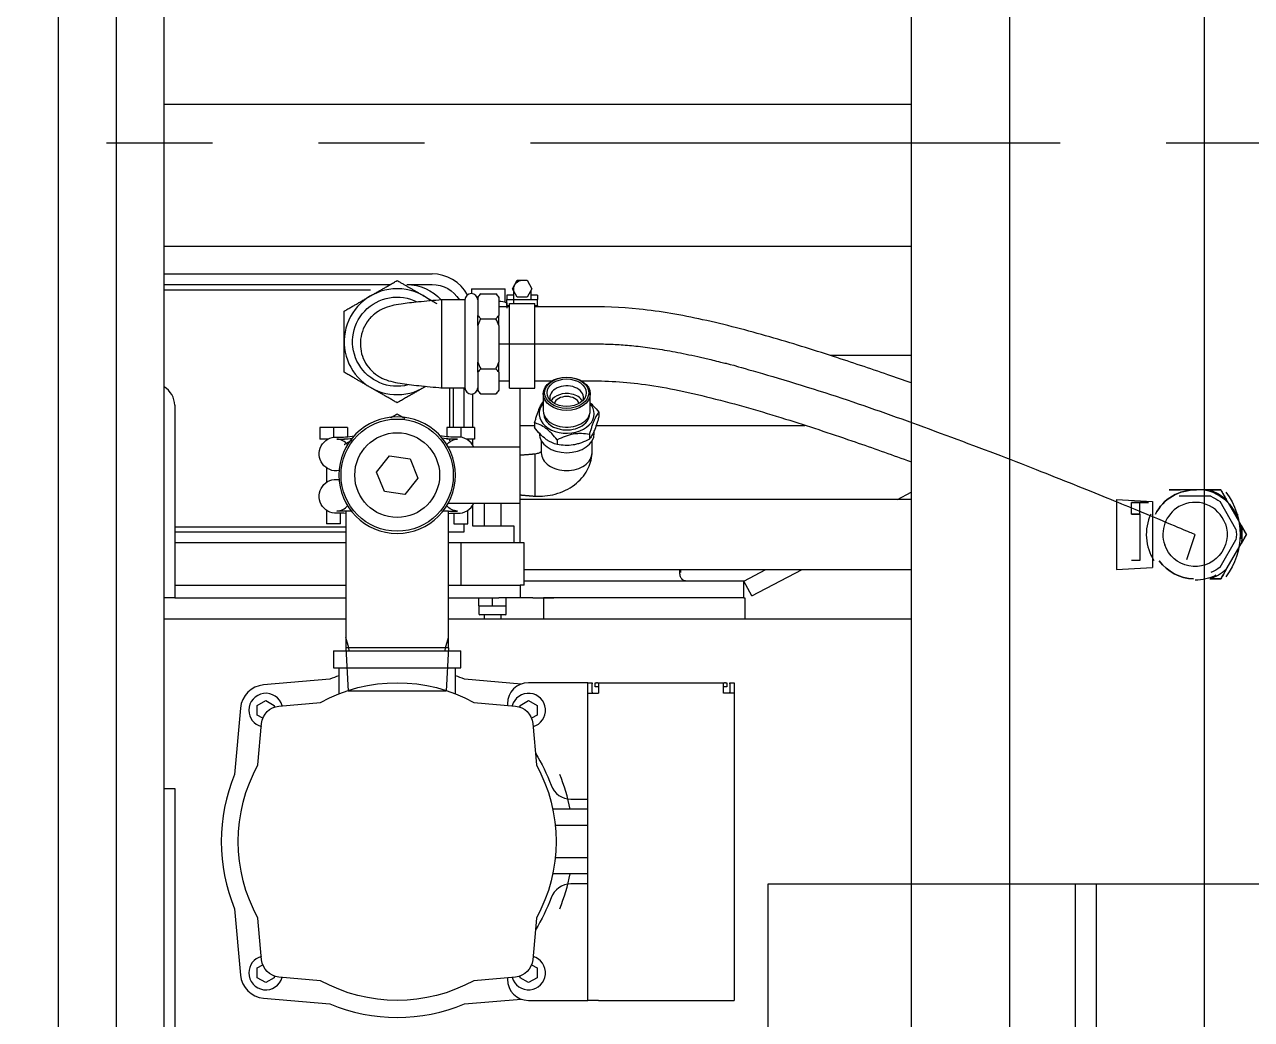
# Model space of a CAD drawing. Header units: millimetres. Extents: x 10462777 to 22643323, y 453826 to 1389191.
# Drawn here: x 11299365 to 11299944, y 600918 to 601388 of the extents above; entities that cross this region are included whole.
import ezdxf

# ---------------------------------------------------------------- set-up
doc = ezdxf.new("R2010")
doc.units = ezdxf.units.MM
doc.header["$LTSCALE"] = 200
doc.header["$MEASUREMENT"] = 0
doc.linetypes.add('DASHED', pattern=[3.5, 2, -1.5])
doc.linetypes.add('PHANTOM', pattern=[2.5, 1.25, -0.25, 0.25, -0.25, 0.25, -0.25])
doc.layers.add('2', color=2, linetype='CONTINUOUS')
doc.layers.add('5', color=4, linetype='CONTINUOUS')
doc.layers.add('TOP$1', color=7, linetype='CONTINUOUS', true_color=0xffffff)
doc.layers.add('TOP$23', color=7, linetype='CONTINUOUS', true_color=0xffffff)

msp = doc.modelspace()

# ---------------------------------------------------------------- linework, layer by layer
at = {"layer": '2', "color": 7, "linetype": 'Continuous'}
for p, q in [((11299380.7641, 601605.0635, 0), (11299380.7641, 600694.30736, 0)), ((11299408.30449, 600694.30736, 0), (11299408.30449, 601605.0635, 0))]:
    msp.add_line(p, q, dxfattribs=at)
at = {"layer": '2', "color": 252, "linetype": 'Continuous'}
for p, q in [((11299430.78481, 600686.30725, 0), (11299430.78481, 601604.07029, 0)), ((11299783.28982, 601396.46734, 0), (11299783.28982, 600706.46535, 0)), ((11299783.28595, 601349.83341, 0), (11299430.78281, 601349.83341, 0)), ((11299783.27854, 601282.84132, 0), (11299430.77544, 601282.84132, 0)), ((11299430.78384, 601269.83227, 0), (11299557.28661, 601269.83227, 0)), ((11299430.78245, 601264.8322, 0), (11299537.5445, 601264.8322, 0)), ((11299430.78445, 601262.33216, 0), (11299528.13393, 601262.33216, 0)), ((11299545.28356, 601264.8322, 0), (11299557.28661, 601264.8322, 0)), ((11299783.27654, 601231.33172, 0), (11299745.11037, 601231.33172, 0)), ((11299565.53673, 601216.08043, 0), (11299565.53673, 601197.33171, 0)), ((11299567.28675, 601216.08043, 0), (11299567.28675, 601197.33171, 0)), ((11299572.28682, 601216.08066, 0), (11299572.28682, 601197.33152, 0)), ((11299598.7872, 601188.03204, 0), (11299598.7872, 601215.83063, 0)), ((11299576.28688, 601213.12209, 0), (11299576.28688, 601197.3328, 0)), ((11299435.78488, 601207.83139, 0), (11299435.78488, 601132.83032, 0)), ((11299598.77079, 601198.33125, 0), (11299605.59901, 601198.33125, 0)), ((11299634.67286, 601198.33125, 0), (11299733.16098, 601198.33125, 0)), ((11299565.53673, 601191.83154, 0), (11299565.53673, 601191.02738, 0)), ((11299567.28675, 601191.78933, 0), (11299567.28675, 601191.43801, 0)), ((11299576.28688, 601191.83272, 0), (11299576.28688, 601189.22487, 0)), ((11299783.28982, 601163.33076, 0), (11299598.77939, 601163.33076, 0)), ((11299776.87348, 601163.33013, 0), (11299783.28967, 601166.7409, 0)), ((11299880.2912, 601163.33076, 0), (11299897.29144, 601162.43981, 0)), ((11299880.2912, 601163.33076, 0), (11299880.2912, 601130.33029, 0)), ((11299897.29144, 601162.43981, 0), (11299897.29144, 601131.22123, 0)), ((11299576.28688, 601160.43853, 0), (11299576.28688, 601150.83058, 0)), ((11299581.78696, 601161.63051, 0), (11299581.78696, 601150.83058, 0)), ((11299589.78707, 601150.83058, 0), (11299589.78707, 601161.63051, 0)), ((11299598.7872, 601142.83218, 0), (11299598.7872, 601161.63176, 0)), ((11299572.28682, 601151.83091, 0), (11299572.28682, 601147.83054, 0)), ((11299576.28688, 601150.83058, 0), (11299595.78716, 601150.83058, 0)), ((11299595.78716, 601150.83058, 0), (11299595.78716, 601142.83046, 0)), ((11299516.63297, 601150.33057, 0), (11299435.7815, 601150.33057, 0)), ((11299516.63481, 601147.83054, 0), (11299435.78301, 601147.83054, 0)), ((11299572.28682, 601147.83054, 0), (11299564.93197, 601147.83054, 0)), ((11299516.63281, 601142.83046, 0), (11299435.78012, 601142.83046, 0)), ((11299585.78701, 601142.83046, 0), (11299564.93209, 601142.83046, 0)), ((11299570.7868, 601142.83046, 0), (11299570.7868, 601122.83018, 0)), ((11299595.78716, 601142.83046, 0), (11299585.78701, 601142.83046, 0)), ((11299600.78723, 601142.83046, 0), (11299595.78716, 601142.83046, 0)), ((11299600.78723, 601122.83018, 0), (11299600.78723, 601142.83046, 0)), ((11299435.78488, 601132.83032, 0), (11299435.78488, 601116.8301, 0)), ((11299600.78332, 601130.33029, 0), (11299783.28982, 601130.33029, 0)), ((11299704.45075, 601124.83115, 0), (11299714.79646, 601130.33079, 0)), ((11299708.2059, 601117.76711, 0), (11299731.83963, 601130.33049, 0)), ((11299880.2912, 601130.33029, 0), (11299897.29144, 601131.22123, 0)), ((11299435.78488, 601122.83018, 0), (11299516.63458, 601122.83018, 0)), ((11299564.93545, 601122.83018, 0), (11299588.78706, 601122.83018, 0)), ((11299588.78706, 601122.83018, 0), (11299598.7872, 601122.83018, 0)), ((11299600.78723, 601122.83018, 0), (11299598.78665, 601122.83018, 0)), ((11299598.7872, 601122.83018, 0), (11299598.7872, 601116.8301, 0)), ((11299704.44698, 601124.83021, 0), (11299600.78485, 601124.83021, 0)), ((11299704.44698, 601116.8301, 0), (11299704.44698, 601124.83021, 0)), ((11299708.2059, 601117.76711, 0), (11299704.45075, 601124.83115, 0)), ((11299435.78488, 601116.8301, 0), (11299430.78481, 601116.8301, 0)), ((11299435.78488, 601116.8301, 0), (11299516.63458, 601116.8301, 0)), ((11299564.93545, 601116.8301, 0), (11299588.78706, 601116.8301, 0)), ((11299598.7872, 601116.8301, 0), (11299588.78706, 601116.8301, 0)), ((11299604.78728, 601116.8301, 0), (11299598.78532, 601116.8301, 0)), ((11299604.78728, 601116.8301, 0), (11299609.78735, 601116.8301, 0)), ((11299704.44698, 601116.8301, 0), (11299609.7854, 601116.8301, 0)), ((11299609.78735, 601116.8301, 0), (11299609.78735, 601106.82995, 0)), ((11299609.78735, 601116.8301, 0), (11299614.78743, 601116.8301, 0)), ((11299699.78863, 601116.8301, 0), (11299614.78743, 601116.8301, 0)), ((11299704.44696, 601116.8301, 0), (11299704.7887, 601116.8301, 0)), ((11299704.7887, 601116.8301, 0), (11299704.7887, 601106.82995, 0)), ((11299516.62684, 601106.82995, 0), (11299430.78253, 601106.82995, 0)), ((11299783.28969, 601106.82995, 0), (11299564.92422, 601106.82995, 0)), ((11299581.78696, 601108.82998, 0), (11299581.78696, 601106.83034, 0)), ((11299589.78707, 601106.83034, 0), (11299589.78707, 601108.82998, 0)), ((11299510.78595, 601091.82974, 0), (11299510.78595, 601083.82963, 0)), ((11299510.78595, 601091.82974, 0), (11299570.7868, 601091.82974, 0)), ((11299570.7868, 601083.82963, 0), (11299570.7868, 601091.82974, 0)), ((11299510.78595, 601083.82963, 0), (11299570.7868, 601083.82963, 0)), ((11299513.28598, 601083.82963, 0), (11299513.28598, 601071.60609, 0)), ((11299568.28676, 601071.60612, 0), (11299568.28676, 601083.82963, 0)), ((11299509.05155, 601078.52329, 0), (11299477.73961, 601075.78385, 0)), ((11299599.25377, 601076.18449, 0), (11299572.5212, 601078.52329, 0)), ((11299627.78761, 601076.82953, 0), (11299602.78725, 601076.82953, 0)), ((11299630.78765, 601076.82953, 0), (11299627.78761, 601076.82953, 0)), ((11299630.78765, 601076.82953, 0), (11299632.78768, 601076.82953, 0)), ((11299630.78765, 601076.32952, 0), (11299630.78765, 601076.82953, 0)), ((11299630.78765, 601072.32946, 0), (11299630.78765, 601076.32952, 0)), ((11299632.78768, 601076.82953, 0), (11299632.78768, 601076.32952, 0)), ((11299632.78768, 601072.32946, 0), (11299632.78768, 601076.32952, 0)), ((11299634.2877, 601074.8295, 0), (11299634.2877, 601076.82953, 0)), ((11299634.2877, 601076.82953, 0), (11299634.78771, 601076.82953, 0)), ((11299635.28772, 601076.82953, 0), (11299634.78771, 601076.82953, 0)), ((11299635.28772, 601076.82953, 0), (11299635.61894, 601076.82953, 0)), ((11299635.61894, 601076.82953, 0), (11299694.95734, 601076.82953, 0)), ((11299635.78772, 601076.81548, 0), (11299635.78772, 601071.82946, 0)), ((11299694.78856, 601071.82946, 0), (11299694.78856, 601076.81548, 0)), ((11299694.95734, 601076.82953, 0), (11299695.28857, 601076.82953, 0)), ((11299695.78858, 601076.82953, 0), (11299695.28857, 601076.82953, 0)), ((11299695.78858, 601076.82953, 0), (11299696.28858, 601076.82953, 0)), ((11299696.28858, 601076.82953, 0), (11299696.28858, 601074.8295, 0)), ((11299697.7886, 601076.82953, 0), (11299699.78863, 601076.82953, 0)), ((11299697.7886, 601076.32952, 0), (11299697.7886, 601076.82953, 0)), ((11299697.7886, 601076.32952, 0), (11299697.7886, 601072.32946, 0)), ((11299699.78863, 601076.82953, 0), (11299699.78863, 601076.32952, 0)), ((11299699.78863, 601076.32952, 0), (11299699.78863, 601072.32946, 0)), ((11299630.78765, 600926.8274, 0), (11299630.78765, 601072.32946, 0)), ((11299630.81272, 601071.82946, 0), (11299635.78772, 601071.82946, 0)), ((11299634.78771, 601074.8295, 0), (11299634.2877, 601074.8295, 0)), ((11299635.28772, 601074.8295, 0), (11299634.78771, 601074.8295, 0)), ((11299635.61894, 601074.8295, 0), (11299635.28772, 601074.8295, 0)), ((11299699.76357, 601071.82946, 0), (11299694.78856, 601071.82946, 0)), ((11299695.28857, 601074.8295, 0), (11299694.95734, 601074.8295, 0)), ((11299695.78858, 601074.8295, 0), (11299695.28857, 601074.8295, 0)), ((11299696.28858, 601074.8295, 0), (11299695.78858, 601074.8295, 0)), ((11299699.78863, 601072.32946, 0), (11299699.78863, 600926.8274, 0)), ((11299466.83099, 601064.87523, 0), (11299464.09155, 601033.56329, 0)), ((11299485.00118, 601065.79512, 0), (11299504.57261, 601067.5074, 0)), ((11299577.00014, 601067.5074, 0), (11299596.57157, 601065.79512, 0)), ((11299592.78711, 601066.82939, 0), (11299592.78711, 601066.12621, 0)), ((11299475.10744, 601038.04223, 0), (11299476.81971, 601057.61366, 0)), ((11299604.75304, 601057.61366, 0), (11299606.46531, 601038.04223, 0)), ((11299430.78364, 601026.82882, 0), (11299435.78488, 601026.82882, 0)), ((11299435.78488, 601026.82882, 0), (11299435.78488, 600821.82591, 0)), ((11299622.80283, 601021.82875, 0), (11299627.78761, 601021.82875, 0)), ((11299627.78761, 601021.82875, 0), (11299630.78765, 601021.82875, 0)), ((11299627.78761, 600981.82818, 0), (11299622.80283, 600981.82818, 0)), ((11299630.78765, 600981.82818, 0), (11299627.78761, 600981.82818, 0)), ((11299464.09155, 600970.09363, 0), (11299466.83099, 600938.7817, 0)), ((11299476.81971, 600946.04327, 0), (11299475.10744, 600965.6147, 0)), ((11299606.46531, 600965.6147, 0), (11299604.75304, 600946.04327, 0)), ((11299504.57261, 600936.14952, 0), (11299485.00118, 600937.8618, 0)), ((11299596.57157, 600937.8618, 0), (11299577.00014, 600936.14952, 0)), ((11299592.78711, 600937.53071, 0), (11299592.78711, 600936.82754, 0)), ((11299477.73961, 600927.87308, 0), (11299509.05155, 600925.13364, 0)), ((11299572.5212, 600925.13364, 0), (11299599.25377, 600927.47243, 0)), ((11299602.78725, 600926.8274, 0), (11299627.78761, 600926.8274, 0)), ((11299627.78761, 600926.8274, 0), (11299630.78765, 600926.8274, 0)), ((11299635.78772, 600926.8274, 0), (11299630.78765, 600926.8274, 0)), ((11299635.78772, 600926.8274, 0), (11299694.78856, 600926.8274, 0)), ((11299694.78856, 600926.8274, 0), (11299699.78863, 600926.8274, 0))]:
    msp.add_line(p, q, dxfattribs=at)
at = {"layer": '2', "color": 60, "linetype": 'Continuous'}
for p, q in [((11299595.16834, 601262.83217, 0), (11299597.47778, 601266.83223, 0)), ((11299596.32306, 601264.8322, 0), (11299597.47778, 601266.83223, 0)), ((11299597.47778, 601266.83223, 0), (11299602.09665, 601266.83223, 0)), ((11299602.09665, 601266.83223, 0), (11299604.40608, 601262.83217, 0)), ((11299575.78687, 601262.83217, 0), (11299575.78687, 601260.58214, 0)), ((11299575.78687, 601262.83217, 0), (11299575.78687, 601260.58198, 0)), ((11299575.78687, 601262.83217, 0), (11299591.7871, 601262.83217, 0)), ((11299575.78687, 601262.83217, 0), (11299591.7871, 601262.83217, 0)), ((11299580.20958, 601260.5035, 0), (11299578.78691, 601259.08083, 0)), ((11299580.20958, 601260.5035, 0), (11299587.36439, 601260.5035, 0)), ((11299588.78706, 601259.08083, 0), (11299587.36439, 601260.5035, 0)), ((11299591.7871, 601256.37161, 0), (11299591.7871, 601262.83217, 0)), ((11299591.7871, 601256.37161, 0), (11299591.7871, 601262.83217, 0)), ((11299595.16834, 601262.83217, 0), (11299596.32306, 601264.8322, 0)), ((11299595.78716, 601261.76036, 0), (11299595.16834, 601262.83217, 0)), ((11299597.47778, 601258.83211, 0), (11299595.16834, 601262.83217, 0)), ((11299595.78716, 601256.21917, 0), (11299595.78716, 601262.83217, 0)), ((11299595.78716, 601257.72131, 0), (11299595.78716, 601261.76036, 0)), ((11299604.40608, 601262.83217, 0), (11299602.09665, 601258.83211, 0)), ((11299603.78727, 601261.76036, 0), (11299603.78727, 601257.72131, 0)), ((11299572.78683, 601257.58209, 0), (11299561.36949, 601257.58209, 0)), ((11299561.78667, 601216.08151, 0), (11299561.78667, 601257.58202, 0)), ((11299572.78683, 601257.58209, 0), (11299572.78683, 601216.08151, 0)), ((11299578.78691, 601258.90869, 0), (11299578.78691, 601250.26246, 0)), ((11299578.78691, 601256.19094, 0), (11299578.78691, 601252.97873, 0)), ((11299588.78706, 601258.90869, 0), (11299588.78706, 601250.26246, 0)), ((11299595.78716, 601259.83213, 0), (11299592.53711, 601259.83213, 0)), ((11299592.53711, 601259.83213, 0), (11299592.53711, 601257.72131, 0)), ((11299592.53711, 601254.99659, 0), (11299592.53711, 601257.72131, 0)), ((11299592.53711, 601257.72131, 0), (11299595.78716, 601257.72131, 0)), ((11299592.53711, 601256.21917, 0), (11299592.53711, 601253.69038, 0)), ((11299592.53711, 601254.99671, 0), (11299592.53711, 601254.41256, 0)), ((11299592.53711, 601254.99659, 0), (11299593.78713, 601254.99659, 0)), ((11299593.78713, 601255.90483, 0), (11299605.7873, 601255.90483, 0)), ((11299593.78713, 601215.8315, 0), (11299593.78713, 601255.90483, 0)), ((11299593.78713, 601249.19678, 0), (11299593.78713, 601254.99659, 0)), ((11299595.78716, 601257.72131, 0), (11299603.78727, 601257.72131, 0)), ((11299602.09665, 601258.83211, 0), (11299597.47778, 601258.83211, 0)), ((11299607.03732, 601259.83213, 0), (11299603.78727, 601259.83213, 0)), ((11299603.78727, 601257.72131, 0), (11299607.03732, 601257.72131, 0)), ((11299605.7873, 601215.8315, 0), (11299605.7873, 601255.90483, 0)), ((11299605.7873, 601254.99659, 0), (11299607.03732, 601254.99659, 0)), ((11299607.03732, 601259.83213, 0), (11299607.03732, 601257.72131, 0)), ((11299607.03732, 601254.99659, 0), (11299607.03732, 601257.72131, 0)), ((11299607.03732, 601254.99671, 0), (11299607.03732, 601254.41256, 0)), ((11299578.78691, 601245.47803, 0), (11299578.78691, 601250.26246, 0)), ((11299588.78706, 601245.47803, 0), (11299588.78706, 601250.26246, 0)), ((11299593.78713, 601230.56623, 0), (11299593.78713, 601253.69038, 0)), ((11299578.78691, 601245.47803, 0), (11299578.78691, 601228.18557, 0)), ((11299578.78691, 601244.88726, 0), (11299578.78691, 601228.18706, 0)), ((11299580.20958, 601248.66765, 0), (11299587.36439, 601248.66765, 0)), ((11299588.78706, 601245.47803, 0), (11299588.78706, 601228.18557, 0)), ((11299578.78691, 601223.40114, 0), (11299578.78691, 601228.18557, 0)), ((11299588.78706, 601223.40114, 0), (11299588.78706, 601228.18557, 0)), ((11299578.78691, 601223.40114, 0), (11299578.78691, 601214.75491, 0)), ((11299578.78691, 601220.68487, 0), (11299578.78691, 601217.47266, 0)), ((11299580.20958, 601224.99595, 0), (11299587.36439, 601224.99595, 0)), ((11299588.78706, 601223.40114, 0), (11299588.78706, 601214.75491, 0)), ((11299561.36949, 601216.08151, 0), (11299572.78683, 601216.08151, 0)), ((11299578.78691, 601214.58277, 0), (11299578.78691, 601214.75491, 0)), ((11299578.78691, 601214.58277, 0), (11299580.20958, 601213.1601, 0)), ((11299587.36439, 601213.1601, 0), (11299588.78706, 601214.58277, 0)), ((11299593.78713, 601215.8315, 0), (11299605.7873, 601215.8315, 0)), ((11299580.20958, 601213.1601, 0), (11299587.36439, 601213.1601, 0)), ((11299609.70751, 601213.25226, 0), (11299609.70751, 601205.30765, 0)), ((11299631.86752, 601205.30765, 0), (11299631.86752, 601213.25226, 0)), ((11299609.70751, 601205.30834, 0), (11299609.70751, 601205.30765, 0)), ((11299635.96124, 601204.5187, 0), (11299635.96124, 601202.38102, 0)), ((11299504.28586, 601197.33124, 0), (11299504.28586, 601191.83116, 0)), ((11299510.78595, 601197.33124, 0), (11299504.28586, 601197.33124, 0)), ((11299510.78595, 601197.33124, 0), (11299510.78595, 601192.7428, 0)), ((11299517.28604, 601197.33124, 0), (11299510.78595, 601197.33124, 0)), ((11299517.28604, 601197.33124, 0), (11299517.28604, 601192.95593, 0)), ((11299564.28671, 601197.33124, 0), (11299564.28671, 601192.95593, 0)), ((11299570.7868, 601197.33124, 0), (11299564.28671, 601197.33124, 0)), ((11299570.7868, 601197.33124, 0), (11299570.7868, 601192.7428, 0)), ((11299577.28689, 601197.33124, 0), (11299570.7868, 601197.33124, 0)), ((11299577.28689, 601197.33124, 0), (11299577.28689, 601191.83116, 0)), ((11299605.61378, 601199.46604, 0), (11299605.61378, 601197.32836, 0)), ((11299508.09877, 601191.83116, 0), (11299504.28586, 601191.83116, 0)), ((11299507.46248, 601191.83116, 0), (11299507.46248, 601191.43866, 0)), ((11299514.10941, 601191.49678, 0), (11299514.10941, 601191.78741, 0)), ((11299517.28604, 601191.83116, 0), (11299515.6601, 601191.83116, 0)), ((11299517.28604, 601191.95105, 0), (11299517.28604, 601191.83116, 0)), ((11299518.53606, 601192.08992, 0), (11299518.53606, 601192.09528, 0)), ((11299563.03669, 601192.09528, 0), (11299563.03669, 601192.08992, 0)), ((11299564.28671, 601191.95105, 0), (11299564.28671, 601191.83116, 0)), ((11299565.91265, 601191.83116, 0), (11299564.28671, 601191.83116, 0)), ((11299567.46333, 601191.78741, 0), (11299567.46333, 601191.49678, 0)), ((11299577.28689, 601191.83116, 0), (11299573.47398, 601191.83116, 0)), ((11299574.11027, 601191.43866, 0), (11299574.11027, 601191.83116, 0)), ((11299608.80984, 601191.05659, 0), (11299608.80984, 601185.24392, 0)), ((11299616.29475, 601191.43723, 0), (11299616.29475, 601189.29955, 0)), ((11299631.46849, 601193.96356, 0), (11299631.46849, 601191.82588, 0)), ((11299632.76518, 601185.24392, 0), (11299632.76518, 601191.05659, 0)), ((11299633.7877, 601194.63019, 0), (11299633.7877, 601195.85755, 0)), ((11299633.7877, 601194.63019, 0), (11299633.7877, 601194.63029, 0)), ((11299598.7872, 601188.03111, 0), (11299564.91209, 601188.03111, 0)), ((11299598.7872, 601161.63073, 0), (11299598.7872, 601188.03111, 0)), ((11299531.06845, 601176.20864, 0), (11299537.12056, 601183.93574, 0)), ((11299537.12056, 601183.93574, 0), (11299546.83848, 601182.55802, 0)), ((11299546.83848, 601182.55802, 0), (11299550.50429, 601173.4532, 0)), ((11299507.46248, 601178.22284, 0), (11299507.46248, 601171.439, 0)), ((11299534.73427, 601167.10381, 0), (11299531.06845, 601176.20864, 0)), ((11299550.50429, 601173.4532, 0), (11299544.45219, 601165.72609, 0)), ((11299924.33209, 601167.83082, 0), (11299910.25135, 601167.83082, 0)), ((11299924.33209, 601167.83082, 0), (11299910.25135, 601167.83082, 0)), ((11299544.45219, 601165.72609, 0), (11299534.73427, 601167.10381, 0)), ((11299887.2913, 601156.45566, 0), (11299887.2913, 601161.95574, 0)), ((11299887.2913, 601156.45566, 0), (11299887.2913, 601161.95574, 0)), ((11299887.2913, 601161.95574, 0), (11299891.29135, 601161.95574, 0)), ((11299891.29135, 601161.95574, 0), (11299887.2913, 601161.95574, 0)), ((11299891.29135, 601156.45566, 0), (11299891.29135, 601161.95574, 0)), ((11299891.29135, 601161.95574, 0), (11299895.29141, 601161.95574, 0)), ((11299895.29141, 601161.95574, 0), (11299891.29135, 601161.95574, 0)), ((11299891.29135, 601156.45566, 0), (11299891.29135, 601161.95574, 0)), ((11299924.79183, 601164.83078, 0), (11299909.79162, 601164.83078, 0)), ((11299936.63045, 601149.33537, 0), (11299929.13035, 601162.32593, 0)), ((11299938.9987, 601151.23353, 0), (11299931.95833, 601163.42781, 0)), ((11299938.9987, 601151.23353, 0), (11299931.95833, 601163.42781, 0)), ((11299507.46248, 601158.22318, 0), (11299507.46248, 601151.83059, 0)), ((11299514.10941, 601157.87443, 0), (11299514.10941, 601158.16506, 0)), ((11299514.10941, 601151.83059, 0), (11299514.10941, 601156.87441, 0)), ((11299564.91209, 601161.63073, 0), (11299598.7872, 601161.63073, 0)), ((11299567.46333, 601158.16506, 0), (11299567.46333, 601157.87443, 0)), ((11299567.46333, 601156.87441, 0), (11299567.46333, 601151.83059, 0)), ((11299574.11027, 601151.83059, 0), (11299574.11027, 601158.22318, 0)), ((11299887.2913, 601156.45566, 0), (11299889.29132, 601156.45566, 0)), ((11299889.29132, 601156.45566, 0), (11299887.2913, 601156.45566, 0)), ((11299889.29132, 601156.45566, 0), (11299891.29135, 601156.45566, 0)), ((11299891.29135, 601156.45566, 0), (11299889.29132, 601156.45566, 0)), ((11299891.29135, 601156.41888, 0), (11299891.29135, 601134.45535, 0)), ((11299891.29135, 601156.41888, 0), (11299891.29135, 601134.45535, 0)), ((11299514.10941, 601151.83059, 0), (11299507.46248, 601151.83059, 0)), ((11299567.46333, 601151.83059, 0), (11299574.11027, 601151.83059, 0)), ((11299929.13035, 601131.33511, 0), (11299936.63045, 601144.32568, 0)), ((11299931.95833, 601130.23323, 0), (11299938.9987, 601142.42751, 0)), ((11299931.95833, 601130.23323, 0), (11299938.9987, 601142.42751, 0)), ((11299891.29135, 601134.45535, 0), (11299887.2913, 601134.45535, 0)), ((11299579.28692, 601113.13004, 0), (11299579.28692, 601116.8301, 0)), ((11299585.78701, 601113.13004, 0), (11299585.78701, 601116.8301, 0)), ((11299592.28711, 601113.13004, 0), (11299592.28711, 601116.8301, 0)), ((11299579.28692, 601113.13004, 0), (11299579.28692, 601109.29249, 0)), ((11299579.28692, 601113.13004, 0), (11299582.53697, 601113.13004, 0)), ((11299582.53697, 601113.13004, 0), (11299585.78701, 601113.13004, 0)), ((11299585.78701, 601113.13004, 0), (11299589.03706, 601113.13004, 0)), ((11299589.03706, 601113.13004, 0), (11299592.28711, 601113.13004, 0)), ((11299592.28711, 601109.29249, 0), (11299592.28711, 601113.13004, 0)), ((11299591.8246, 601108.82998, 0), (11299579.74943, 601108.82998, 0)), ((11299474.78544, 601066.13878, 0), (11299478.78549, 601068.44821, 0)), ((11299474.78544, 601061.51991, 0), (11299474.78544, 601066.13878, 0)), ((11299478.78549, 601068.44821, 0), (11299482.78555, 601066.13878, 0)), ((11299482.78555, 601066.13878, 0), (11299482.78555, 601065.3146, 0)), ((11299598.7872, 601066.13878, 0), (11299602.78725, 601068.44821, 0)), ((11299598.7872, 601065.3146, 0), (11299598.7872, 601066.13878, 0)), ((11299602.78725, 601068.44821, 0), (11299606.78731, 601066.13878, 0)), ((11299606.78731, 601066.13878, 0), (11299606.78731, 601061.51991, 0)), ((11299477.37241, 601060.02632, 0), (11299474.78544, 601061.51991, 0)), ((11299606.78731, 601061.51991, 0), (11299604.20034, 601060.02632, 0)), ((11299474.78544, 600942.13702, 0), (11299477.37241, 600943.63061, 0)), ((11299474.78544, 600937.51815, 0), (11299474.78544, 600942.13702, 0)), ((11299604.20034, 600943.63061, 0), (11299606.78731, 600942.13702, 0)), ((11299606.78731, 600942.13702, 0), (11299606.78731, 600937.51815, 0)), ((11299478.78549, 600935.20871, 0), (11299474.78544, 600937.51815, 0)), ((11299482.78555, 600937.51815, 0), (11299478.78549, 600935.20871, 0)), ((11299482.78555, 600938.34233, 0), (11299482.78555, 600937.51815, 0)), ((11299598.7872, 600937.51815, 0), (11299598.7872, 600938.34233, 0)), ((11299602.78725, 600935.20871, 0), (11299598.7872, 600937.51815, 0)), ((11299606.78731, 600937.51815, 0), (11299602.78725, 600935.20871, 0))]:
    msp.add_line(p, q, dxfattribs=at)
at = {"layer": '2', "color": 163, "linetype": 'Continuous'}
for p, q in [((11299588.78706, 601236.8318, 0), (11299628.78762, 601236.8318, 0)), ((11299516.63603, 601157.83068, 0), (11299516.63603, 601093.22976, 0)), ((11299517.8037, 601157.83068, 0), (11299516.63603, 601157.83068, 0)), ((11299519.1684, 601157.83068, 0), (11299517.8037, 601157.83068, 0)), ((11299564.93672, 601157.83068, 0), (11299562.40304, 601157.83068, 0)), ((11299564.93672, 601093.22976, 0), (11299564.93672, 601157.83068, 0)), ((11299913.45333, 601134.93425, 0), (11299917.29172, 601146.83052, 0)), ((11299518.04605, 601093.22976, 0), (11299516.63603, 601098.11421, 0)), ((11299516.63603, 601093.22976, 0), (11299517.70517, 601072.82947, 0)), ((11299564.93672, 601093.22976, 0), (11299516.63603, 601093.22976, 0)), ((11299564.93672, 601093.22976, 0), (11299516.63603, 601093.22976, 0)), ((11299518.11514, 601091.82971, 0), (11299518.04605, 601093.22976, 0)), ((11299563.45761, 601091.82971, 0), (11299563.5267, 601093.22976, 0)), ((11299563.5267, 601093.22976, 0), (11299564.93672, 601098.11421, 0)), ((11299564.93672, 601093.22976, 0), (11299563.86758, 601072.82947, 0)), ((11299563.86758, 601072.82947, 0), (11299517.70517, 601072.82947, 0)), ((11299630.78743, 601017.07868, 0), (11299614.22085, 601017.07868, 0)), ((11299630.78743, 601009.45357, 0), (11299615.3989, 601009.45357, 0)), ((11299630.78743, 600994.20335, 0), (11299615.3989, 600994.20335, 0)), ((11299630.78743, 600986.57825, 0), (11299614.22085, 600986.57825, 0))]:
    msp.add_line(p, q, dxfattribs=at)
at = {"layer": '2', "color": 163, "linetype": 'Continuous', "extrusion": (0, 0, -1)}
msp.add_circle((-11299540.78637, 601174.83092, 0), 27.50039, dxfattribs=at)
at = {"layer": '2', "color": 163, "linetype": 'Continuous'}
msp.add_circle((11299540.78637, 601174.83092, 0), 26.50038, dxfattribs=at)
at = {"layer": '2', "color": 60, "linetype": 'Continuous'}
msp.add_circle((11299540.78637, 601174.83092, 0), 20.00028, dxfattribs=at)
at = {"layer": '2', "color": 252, "linetype": 'Continuous'}
for centre, radius, start, end in [((11299557.28661, 601250.832, 0), 19.00027, 28.70013503, 90), ((11299540.78637, 601237.83181, 0), 25.00036, 90, 301.64061706), ((11299540.78637, 601237.83181, 0), 25.00036, 50.65313168, 90), ((11299588.78706, 601246.83194, 0), 10.00014, 67.97530195, 90), ((11299425.78474, 601207.83139, 0), 10.00014, 0, 59.99908041), ((11299478.78549, 601063.82934, 0), 12.00017, 94.99999988, 175.00000001), ((11299540.78637, 601001.82846, 0), 83.00118, 109.34916677, 112.4788209), ((11299540.78637, 601001.82846, 0), 83.00118, 67.5211791, 70.65083323), ((11299602.78725, 601066.82939, 0), 10.00014, 90, 180), ((11299540.78637, 601001.82846, 0), 83.00118, 157.52117904, 202.47882096), ((11299540.78637, 601001.82846, 0), 83.00118, 10.58682647, 22.47882096), ((11299622.80283, 601031.82889, 0), 10.00014, 199.93227057, 270), ((11299540.78637, 601001.82846, 0), 83.00118, 337.52117904, 349.41317353), ((11299622.80283, 600971.82804, 0), 10.00014, 90, 160.06772943), ((11299478.78549, 600939.82758, 0), 12.00017, 184.99999999, 265.00000012), ((11299602.78725, 600936.82754, 0), 10.00014, 180, 270), ((11299540.78637, 601001.82846, 0), 83.00118, 247.5211791, 292.4788209)]:
    msp.add_arc(centre, radius, start, end, dxfattribs=at)
at = {"layer": '2', "color": 60, "linetype": 'Continuous', "extrusion": (0, 0, -1)}
for centre, radius, start, end in [((-11299599.78721, 601262.83217, 0), 4.00006, 0, 89.99999552), ((-11299511.97191, 601184.83106, 0), 8.00011, 259.94973127, 92.63124814), ((-11299567.67269, 601226.78738, 0), 34.00048, 267.36875186, 281.26200106), ((-11299567.67269, 601226.78738, 0), 35.0005, 267.36875186, 279.19958539), ((-11299569.60084, 601184.83106, 0), 7.0001, 39.37682474, 87.36875186), ((-11299511.97191, 601164.83078, 0), 8.00011, 267.36875186, 100.05026873), ((-11299917.29172, 601146.83052, 0), 21.0003, 27.05144416, 91.95454806), ((-11299917.29172, 601146.83052, 0), 21.61216, 102.06001637, 185.64188872), ((-11299917.29172, 601146.83052, 0), 22.14903, 108.53377819, 131.46622205), ((-11299917.29172, 601146.83052, 0), 22.14903, 108.53377819, 131.46622205), ((-11299917.29172, 601146.83052, 0), 19.50028, 112.61986491, 127.38013517), ((-11299905.29155, 601146.83052, 0), 33.25047, 143.02232739, 216.97767261), ((-11299905.29155, 601146.83052, 0), 33.25047, 143.02232739, 216.97767261), ((-11299569.60084, 601164.83078, 0), 7.0001, 272.63124814, 320.62317526), ((-11299567.67269, 601122.87446, 0), 34.00048, 85.38447792, 92.63124814), ((-11299567.67269, 601122.87446, 0), 35.0005, 85.51663461, 92.63124814), ((-11299917.29172, 601146.83052, 0), 15.1462, 160.87872877, 340.87874732), ((-11299917.29172, 601146.83052, 0), 22.14903, 168.53377814, 191.46622186), ((-11299917.29172, 601146.83052, 0), 22.14903, 168.53377814, 191.46622186), ((-11299917.29172, 601146.83052, 0), 19.50028, 172.61986493, 187.38013507), ((-11299917.29172, 601146.83052, 0), 21.0003, 271.9492802, 323.60404466), ((-11299917.29172, 601146.83052, 0), 21.61216, 242.93249852, 270.0000111), ((-11299917.29172, 601146.83052, 0), 22.14903, 228.53377795, 251.46622181), ((-11299917.29172, 601146.83052, 0), 22.14903, 228.53377795, 251.46622181), ((-11299917.29172, 601146.83052, 0), 19.50028, 232.61986483, 247.38013509)]:
    msp.add_arc(centre, radius, start, end, dxfattribs=at)
at = {"layer": '2', "color": 252, "linetype": 'Continuous', "extrusion": (0, 0, -1)}
for centre, radius, start, end in [((-11299540.78637, 601237.83181, 0), 21.0503, 255.9768731, 116.84250836), ((-11299545.28644, 601242.83189, 0), 22.00031, 90, 137.89687555), ((-11299557.28661, 601249.83198, 0), 15.00021, 90, 148.89095133), ((-11299540.78637, 601001.82846, 0), 75.00107, 61.12872975, 118.87127025), ((-11299485.78559, 601056.82924, 0), 9.00013, 4.99999999, 85.00000012), ((-11299595.78716, 601056.82924, 0), 9.00013, 94.99999988, 175.00000001), ((-11299540.07318, 601001.82846, 0), 78.00111, 147.67239356, 160.06772943), ((-11299540.78637, 601001.82846, 0), 75.00107, 331.12872975, 28.87127025), ((-11299540.78637, 601001.82846, 0), 75.00107, 151.12872975, 208.87127025), ((-11299540.07318, 601001.82846, 0), 78.00111, 199.93227057, 212.32760644), ((-11299485.78559, 600946.82768, 0), 9.00013, 274.99999988, 355.00000001), ((-11299595.78716, 600946.82768, 0), 9.00013, 184.99999999, 265.00000012), ((-11299540.78637, 601001.82846, 0), 75.00107, 241.12872975, 298.87127025)]:
    msp.add_arc(centre, radius, start, end, dxfattribs=at)
at = {"layer": '2', "color": 60, "linetype": 'Continuous'}
for centre, radius, start, end in [((11299575.78687, 601257.58209, 0), 3.00004, 0, 180), ((11299575.78687, 601216.08151, 0), 3.00004, 180, 0), ((11299513.90006, 601226.78738, 0), 35.0005, 267.36875186, 279.19958539), ((11299511.97191, 601184.83106, 0), 7.0001, 39.37682474, 87.36875186), ((11299513.90006, 601226.78738, 0), 34.00048, 267.36875186, 281.26200106), ((11299569.60084, 601184.83106, 0), 8.00011, 23.5745429, 92.63124814), ((11299917.29172, 601146.83052, 0), 21.0003, 88.04543742, 152.94854113), ((11299917.29172, 601146.83052, 0), 15.1462, 19.10999885, 120), ((11299511.97191, 601164.83078, 0), 7.0001, 272.63124814, 320.62317526), ((11299513.90006, 601122.87446, 0), 35.0005, 85.51663461, 92.63124814), ((11299513.90006, 601122.87446, 0), 34.00048, 85.38447792, 92.63124814), ((11299569.60084, 601164.83078, 0), 8.00011, 267.36875186, 336.4254571), ((11299917.29172, 601146.83052, 0), 23.00033, 155.26144908, 212.55054898), ((11299917.29172, 601146.83052, 0), 23.00033, 155.26144908, 212.55054898), ((11299917.29172, 601146.83052, 0), 15.1462, 120, 199.11001747), ((11299917.29172, 601146.83052, 0), 21.0003, 216.3959406, 268.05070506), ((11299579.74943, 601109.29249, 0), 0.46251, 180, 270), ((11299591.8246, 601109.29249, 0), 0.46251, 270, 0), ((11299478.78549, 601063.82934, 0), 8.00011, 15.20441073, 180), ((11299602.78725, 601063.82934, 0), 8.00011, 285.2044151, 164.7957054), ((11299478.78549, 601063.82934, 0), 8.00011, 180, 254.79559353), ((11299478.78549, 600939.82758, 0), 8.00011, 105.19871257, 180), ((11299602.78725, 600939.82758, 0), 8.00011, 195.19872577, 74.80118878), ((11299478.78549, 600939.82758, 0), 8.00011, 180, 344.80128295)]:
    msp.add_arc(centre, radius, start, end, dxfattribs=at)
for centre, major_axis in [((11299620.78751, 601213.25226, 0), (11.08, 0)), ((11299620.78751, 601213.72234, 0), (-10.4152, 0)), ((11299620.78751, 601213.72234, 0), (9.23763, 0))]:
    msp.add_ellipse(centre, major_axis=major_axis, ratio=0.707106781, dxfattribs=at)
for centre, major_axis, start_param, end_param in [((11299620.78751, 601211.31815, 0), (-8.00011, 0), 2.960962386, 6.283185307), ((11299620.78751, 601203.82271, 0), (13.00018, 0), 2.591235733, 6.283185307), ((11299620.78751, 601211.31815, 0), (-8.00011, 0), 0, 0.180457508), ((11299620.78751, 601207.71185, 0), (8.00011, 0), 1.278443606, 2.757937446), ((11299620.78751, 601207.71184, 0), (-6.00009, 0), 3.368189568, 6.056412831), ((11299620.78751, 601207.71185, 0), (8.00011, 0), 0.383678599, 1.278443606), ((11299620.78751, 601203.82271, 0), (13.00018, 0), 0, 0.550378697), ((11299620.78751, 601205.30765, 0), (-11.08, 0), 0, 1.278443235), ((11299620.78751, 601203.82271, 0), (-10.83, 0), 0.023376996, 1.278443398), ((11299620.78751, 601205.30765, 0), (-11.08, 0), 1.278442582, 3.141504131), ((11299620.78751, 601203.82271, 0), (-10.83, 0), 1.278443398, 3.118043144), ((11299620.78751, 601194.63019, 0), (13.00018, 0), 3.141604175, 6.283185307)]:
    msp.add_ellipse(centre, major_axis=major_axis, ratio=0.707106781, start_param=start_param, end_param=end_param, dxfattribs=at)
at = {"layer": '2', "color": 252, "linetype": 'Continuous'}
for points, weights in [([(11299515.78387, 601252.26702, 0), (11299528.28512, 601259.48462, 0), (11299540.78637, 601266.70222, 0)], [1, 1.15470053838, 1]), ([(11299540.78637, 601266.70222, 0), (11299550.62102, 601261.02419, 0), (11299559.47947, 601255.90976, 0)], [1, 1.11781412998, 1.05618261137]), ([(11299515.78387, 601223.39661, 0), (11299515.78387, 601237.83181, 0), (11299515.78387, 601252.26702, 0)], [1, 1.15470053838, 1]), ([(11299540.78637, 601208.9614, 0), (11299528.28512, 601216.17901, 0), (11299515.78387, 601223.39661, 0)], [1, 1.15470053838, 1]), ([(11299554.31259, 601216.77077, 0), (11299548.03129, 601213.14426, 0), (11299540.78637, 601208.9614, 0)], [1.07674743232, 1.08417885573, 1]), ([(11299537.73205, 601201.93791, 0), (11299539.21591, 601202.79462, 0), (11299540.78637, 601203.70133, 0)], [1.03044860006, 1.01711857709, 1]), ([(11299540.78637, 601203.70133, 0), (11299542.62986, 601202.63699, 0), (11299544.35683, 601201.63993, 0)], [1, 1.02015461545, 1.03505768454]), ([(11299515.78387, 601189.26612, 0), (11299517.67695, 601190.3591, 0), (11299519.4477, 601191.38144, 0)], [1, 1.02070808582, 1.03587223723])]:
    msp.add_rational_spline(points, weights, degree=2, dxfattribs=at)
at = {"layer": '2', "color": 60, "linetype": 'Continuous'}
for points, degree in [([(11299580.20958, 601260.5035, 0), (11299579.68801, 601259.98192, 0), (11299579.20872, 601259.4514, 0), (11299578.78691, 601258.90869, 0)], 3), ([(11299588.78706, 601258.90869, 0), (11299588.36222, 601259.4553, 0), (11299587.88236, 601259.98553, 0), (11299587.36439, 601260.5035, 0)], 3), ([(11299578.78691, 601250.26246, 0), (11299579.21175, 601249.71585, 0), (11299579.69161, 601249.18562, 0), (11299580.20958, 601248.66765, 0)], 3), ([(11299587.36439, 601248.66765, 0), (11299587.88596, 601249.18922, 0), (11299588.36525, 601249.71975, 0), (11299588.78706, 601250.26246, 0)], 3), ([(11299588.78706, 601245.47803, 0), (11299588.36465, 601246.56498, 0), (11299587.88529, 601247.62583, 0), (11299587.36439, 601248.66765, 0)], 3), ([(11299578.78691, 601228.18557, 0), (11299579.20932, 601227.09862, 0), (11299579.68868, 601226.03777, 0), (11299580.20958, 601224.99595, 0)], 3), ([(11299580.20958, 601224.99595, 0), (11299579.68801, 601224.47438, 0), (11299579.20872, 601223.94385, 0), (11299578.78691, 601223.40114, 0)], 3), ([(11299588.78706, 601223.40114, 0), (11299588.36222, 601223.94775, 0), (11299587.88236, 601224.47798, 0), (11299587.36439, 601224.99595, 0)], 3), ([(11299578.78691, 601214.75491, 0), (11299579.21175, 601214.2083, 0), (11299579.69161, 601213.67807, 0), (11299580.20958, 601213.1601, 0)], 3), ([(11299587.36439, 601213.1601, 0), (11299587.88596, 601213.68168, 0), (11299588.36525, 601214.2122, 0), (11299588.78706, 601214.75491, 0)], 3), ([(11299605.7873, 601184.76376, 0), (11299602.18725, 601184.45538, 0), (11299598.5872, 601184.147, 0)], 2), ([(11299905.16719, 601167.83082, 0), (11299906.81038, 601167.83082, 0), (11299908.49638, 601167.83082, 0), (11299910.25135, 601167.83082, 0)], 3), ([(11299929.41625, 601167.83082, 0), (11299927.77306, 601167.83082, 0), (11299926.08707, 601167.83082, 0), (11299924.33209, 601167.83082, 0)], 3), ([(11299931.95833, 601163.42781, 0), (11299931.07872, 601164.95134, 0), (11299930.23615, 601166.41071, 0), (11299929.41625, 601167.83082, 0)], 3), ([(11299598.5872, 601165.51484, 0), (11299602.18725, 601165.20646, 0), (11299605.7873, 601164.89808, 0)], 2), ([(11299937.40137, 601156.45269, 0), (11299937.36995, 601155.94604, 0), (11299937.34639, 601155.41741, 0), (11299937.32778, 601154.8681, 0)], 3), ([(11299938.9987, 601151.23353, 0), (11299939.87831, 601149.71, 0), (11299940.72088, 601148.25063, 0), (11299941.54078, 601146.83052, 0)], 3), ([(11299941.54078, 601146.83052, 0), (11299940.71918, 601145.40748, 0), (11299939.87619, 601143.94736, 0), (11299938.9987, 601142.42751, 0)], 3), ([(11299929.41625, 601125.83022, 0), (11299930.23784, 601127.25327, 0), (11299931.08084, 601128.71338, 0), (11299931.95833, 601130.23323, 0)], 3), ([(11299929.41625, 601125.83022, 0), (11299927.77306, 601125.83022, 0), (11299926.08707, 601125.83022, 0), (11299924.33209, 601125.83022, 0)], 3)]:
    msp.add_open_spline(points, degree=degree, dxfattribs=at)
for points, knots in [([(11299561.78667, 601257.58209, 0), (11299559.88493, 601257.41864, 0), (11299556.20538, 601257.08951, 0), (11299549.46279, 601256.47203, 0), (11299542.03225, 601255.59396, 0), (11299535.6351, 601254.44717, 0), (11299529.81822, 601250.95895, 0), (11299526.42675, 601247.33587, 0), (11299524.18015, 601242.81299, 0), (11299523.23875, 601237.97578, 0), (11299523.55037, 601233.20178, 0), (11299525.11673, 601228.67329, 0), (11299527.8202, 601224.76929, 0), (11299530.9047, 601222.08307, 0), (11299535.81958, 601219.4101, 0), (11299541.58507, 601218.22219, 0), (11299549.50596, 601217.20483, 0), (11299556.36244, 601216.56318, 0), (11299559.96309, 601216.23767, 0), (11299561.78667, 601216.08151, 0)], [0, 0, 0, 0, 0.054338056, 0.107070913, 0.197948464, 0.303521507, 0.346695706, 0.394437987, 0.444355046, 0.490667808, 0.53498155, 0.580982331, 0.626866101, 0.671656533, 0.696126811, 0.800133725, 0.895257611, 0.947494479, 1, 1, 1, 1]), ([(11299580.20958, 601248.66765, 0), (11299579.94941, 601248.1473, 0), (11299579.69841, 601247.6195, 0), (11299579.22217, 601246.55504, 0), (11299578.99707, 601246.01883, 0), (11299578.78691, 601245.47803, 0)], [0, 0, 0, 0, 0.5, 0.5, 1, 1, 1, 1]), ([(11299587.36439, 601224.99595, 0), (11299587.62456, 601225.5163, 0), (11299587.87556, 601226.0441, 0), (11299588.3518, 601227.10856, 0), (11299588.5769, 601227.64477, 0), (11299588.78706, 601228.18557, 0)], [0, 0, 0, 0, 0.5, 0.5, 1, 1, 1, 1]), ([(11299605.61378, 601199.46604, 0), (11299605.78797, 601200.08899, 0), (11299605.96569, 601200.70607, 0), (11299606.3307, 601201.92428, 0), (11299606.51647, 601202.51999, 0), (11299606.89154, 601203.66328, 0), (11299607.08145, 601204.21284, 0), (11299607.37055, 601204.9977, 0), (11299607.46763, 601205.25273, 0), (11299607.6633, 601205.74869, 0), (11299607.76232, 601205.9906, 0), (11299608.25609, 601207.15036, 0), (11299608.64057, 601207.90407, 0), (11299609.20525, 601208.83587, 0), (11299609.39234, 601209.11466, 0), (11299609.75564, 601209.60888, 0), (11299609.93276, 601209.8261, 0), (11299610.10653, 601210.02118, 0)], [0, 0, 0, 0, 0.125, 0.125, 0.25, 0.25, 0.375, 0.375, 0.4375, 0.4375, 0.5, 0.5, 0.75, 0.75, 0.875, 0.875, 1, 1, 1, 1]), ([(11299631.88785, 601208.9679, 0), (11299632.38048, 601208.52857, 0), (11299632.86895, 601208.05375, 0), (11299634.25747, 601206.60398, 0), (11299635.1218, 601205.58286, 0), (11299635.96124, 601204.5187, 0)], [0, 0, 0, 0, 0.349144089, 0.349144089, 1, 1, 1, 1]), ([(11299635.96124, 601204.5187, 0), (11299635.78747, 601204.32362, 0), (11299635.61035, 601204.1064, 0), (11299635.24705, 601203.61218, 0), (11299635.05996, 601203.33339, 0), (11299634.49528, 601202.40159, 0), (11299634.1108, 601201.64788, 0), (11299633.61703, 601200.48812, 0), (11299633.51801, 601200.24621, 0), (11299633.32234, 601199.75025, 0), (11299633.22526, 601199.49522, 0), (11299632.93616, 601198.71036, 0), (11299632.74625, 601198.1608, 0), (11299632.37118, 601197.01751, 0), (11299632.18541, 601196.42179, 0), (11299631.8204, 601195.20359, 0), (11299631.64269, 601194.58651, 0), (11299631.46849, 601193.96356, 0)], [0, 0, 0, 0, 0.125, 0.125, 0.25, 0.25, 0.5, 0.5, 0.5625, 0.5625, 0.625, 0.625, 0.75, 0.75, 0.875, 0.875, 1, 1, 1, 1]), ([(11299616.29475, 601191.43723, 0), (11299615.46022, 601192.49516, 0), (11299614.60686, 601193.50276, 0), (11299613.28105, 601194.89171, 0), (11299612.83139, 601195.33408, 0), (11299611.91308, 601196.16797, 0), (11299611.44014, 601196.56215, 0), (11299610.0415, 601197.61655, 0), (11299609.125, 601198.15978, 0), (11299607.31755, 601198.98989, 0), (11299606.45322, 601199.26819, 0), (11299605.61378, 601199.46604, 0)], [0, 0, 0, 0, 0.25, 0.25, 0.375, 0.375, 0.5, 0.5, 0.75, 0.75, 1, 1, 1, 1]), ([(11299616.29475, 601189.29955, 0), (11299615.46022, 601189.49624, 0), (11299614.60686, 601189.77157, 0), (11299613.28105, 601190.37583, 0), (11299612.83139, 601190.60946, 0), (11299611.91308, 601191.15615, 0), (11299611.44014, 601191.47299, 0), (11299610.0415, 601192.52127, 0), (11299609.125, 601193.3559, 0), (11299607.31755, 601195.24308, 0), (11299606.45322, 601196.2642, 0), (11299605.61378, 601197.32836, 0)], [0, 0, 0, 0, 0.25, 0.25, 0.375, 0.375, 0.5, 0.5, 0.75, 0.75, 1, 1, 1, 1]), ([(11299635.96124, 601202.38102, 0), (11299635.78747, 601201.7596, 0), (11299635.61035, 601201.14456, 0), (11299635.24705, 601199.93172, 0), (11299635.05996, 601199.33143, 0), (11299634.49528, 601197.60994, 0), (11299634.1108, 601196.5571, 0), (11299633.61703, 601195.39676, 0), (11299633.51801, 601195.17339, 0), (11299633.32234, 601194.74995, 0), (11299633.22526, 601194.54885, 0), (11299632.93616, 601193.97527, 0), (11299632.74625, 601193.6325, 0), (11299632.37118, 601193.01344, 0), (11299632.18541, 601192.73627, 0), (11299631.8204, 601192.2394, 0), (11299631.64269, 601192.02144, 0), (11299631.46849, 601191.82588, 0)], [0, 0, 0, 0, 0.125, 0.125, 0.25, 0.25, 0.5, 0.5, 0.5625, 0.5625, 0.625, 0.625, 0.75, 0.75, 0.875, 0.875, 1, 1, 1, 1]), ([(11299631.46849, 601193.96356, 0), (11299630.28292, 601194.19679, 0), (11299629.07062, 601194.36108, 0), (11299627.18712, 601194.43984, 0), (11299626.54833, 601194.43785, 0), (11299625.24375, 601194.36425, 0), (11299624.57186, 601194.29105, 0), (11299622.58492, 601193.96331, 0), (11299621.28291, 601193.60082, 0), (11299618.71519, 601192.64478, 0), (11299617.4873, 601192.06893, 0), (11299616.29475, 601191.43723, 0)], [0, 0, 0, 0, 0.25, 0.25, 0.375, 0.375, 0.5, 0.5, 0.75, 0.75, 1, 1, 1, 1]), ([(11299631.46849, 601191.82588, 0), (11299630.28292, 601191.19787, 0), (11299629.07062, 601190.62989, 0), (11299627.18712, 601189.92395, 0), (11299626.54833, 601189.71323, 0), (11299625.24375, 601189.35243, 0), (11299624.57186, 601189.2019, 0), (11299622.58492, 601188.86802, 0), (11299621.28291, 601188.79695, 0), (11299618.71519, 601188.89797, 0), (11299617.4873, 601189.06494, 0), (11299616.29475, 601189.29955, 0)], [0, 0, 0, 0, 0.25, 0.25, 0.375, 0.375, 0.5, 0.5, 0.75, 0.75, 1, 1, 1, 1]), ([(11299608.82447, 601185.7859, 0), (11299608.80895, 601185.77661, 0), (11299608.52061, 601185.60596, 0), (11299607.65495, 601185.18323, 0), (11299606.51574, 601184.90169, 0), (11299605.7873, 601184.76376, 0)], [0, 0, 0, 0, 0.025833779, 0.469071906, 1, 1, 1, 1]), ([(11299608.80984, 601185.4385, 0), (11299608.80984, 601185.43822, 0), (11299608.80984, 601185.43795, 0), (11299608.80984, 601184.32902, 0), (11299609.12159, 601183.2208, 0), (11299610.32159, 601181.17228, 0), (11299611.20936, 601180.23277, 0), (11299613.42667, 601178.6649, 0), (11299614.75533, 601178.03715, 0), (11299617.65238, 601177.18862, 0), (11299619.21964, 601176.96818, 0), (11299620.78751, 601176.96818, 0)], [0, 0, 0, 0, 0.000062305, 0.000062305, 0.250046729, 0.250046729, 0.500031152, 0.500031152, 0.750015576, 0.750015576, 1, 1, 1, 1]), ([(11299620.78751, 601176.96818, 0), (11299622.35538, 601176.96818, 0), (11299623.92264, 601177.18862, 0), (11299626.81969, 601178.03715, 0), (11299628.14835, 601178.6649, 0), (11299630.36566, 601180.23277, 0), (11299631.25344, 601181.17228, 0), (11299632.45343, 601183.2208, 0), (11299632.76518, 601184.32902, 0), (11299632.76518, 601185.43795, 0), (11299632.76518, 601185.43822, 0), (11299632.76518, 601185.4385, 0)], [0, 0, 0, 0, 0.249984424, 0.249984424, 0.499968848, 0.499968848, 0.749953271, 0.749953271, 0.999937695, 0.999937695, 1, 1, 1, 1]), ([(11299605.7873, 601164.89808, 0), (11299607.37704, 601164.80828, 0), (11299610.60585, 601164.87527, 0), (11299615.52607, 601165.77914, 0), (11299620.26925, 601167.54857, 0), (11299624.53308, 601170.12722, 0), (11299628.02265, 601173.37277, 0), (11299631.35867, 601178.16997, 0), (11299632.51524, 601182.20278, 0), (11299632.75255, 601185.0474, 0)], [0, 0, 0, 0, 0.120094238, 0.246873085, 0.3780296, 0.510776816, 0.641985835, 0.768946784, 1, 1, 1, 1]), ([(11299605.7873, 601184.76376, 0), (11299605.7873, 601184.76341, 0), (11299605.7873, 601184.61968, 0), (11299605.7873, 601184.00161, 0), (11299605.7873, 601183.21159, 0), (11299605.7873, 601182.46467, 0), (11299605.7873, 601181.86369, 0), (11299605.7873, 601181.20757, 0), (11299605.7873, 601180.22615, 0), (11299605.7873, 601178.81496, 0), (11299605.7873, 601176.88789, 0), (11299605.7873, 601174.83092, 0), (11299605.7873, 601172.77395, 0), (11299605.7873, 601170.84688, 0), (11299605.7873, 601169.71793, 0), (11299605.7873, 601168.68733, 0), (11299605.7873, 601168.22121, 0), (11299605.7873, 601167.80734, 0)], [0, 0, 0, 0, 0.083147195, 0.16649745, 0.249847705, 0.291522832, 0.33319796, 0.374873087, 0.416548215, 0.49989847, 0.583248725, 0.66659898, 0.749949235, 0.83329949, 0.916649745, 0.916649745, 1, 1, 1, 1]), ([(11299605.7873, 601167.80734, 0), (11299605.7873, 601167.39347, 0), (11299605.7873, 601167.00086, 0), (11299605.7873, 601166.29224, 0), (11299605.7873, 601165.66023, 0), (11299605.7873, 601165.04205, 0), (11299605.7873, 601164.89835, 0), (11299605.7873, 601164.89808, 0)], [0, 0, 0, 0, 0.250118636, 0.250118636, 0.500237271, 0.750355907, 1, 1, 1, 1]), ([(11299910.25135, 601167.83082, 0), (11299909.81432, 601167.83082, 0), (11299909.3799, 601167.83082, 0), (11299908.51579, 601167.83082, 0), (11299908.08566, 601167.83082, 0), (11299906.81237, 601167.83082, 0), (11299905.98251, 601167.83082, 0), (11299905.16719, 601167.83082, 0)], [0, 0, 0, 0, 0.25, 0.25, 0.5, 0.5, 1, 1, 1, 1]), ([(11299924.33209, 601167.83082, 0), (11299924.76912, 601167.83082, 0), (11299925.20355, 601167.83082, 0), (11299926.06765, 601167.83082, 0), (11299926.49778, 601167.83082, 0), (11299927.77107, 601167.83082, 0), (11299928.60093, 601167.83082, 0), (11299929.41625, 601167.83082, 0)], [0, 0, 0, 0, 0.25, 0.25, 0.5, 0.5, 1, 1, 1, 1]), ([(11299929.41625, 601167.83082, 0), (11299929.82706, 601167.11928, 0), (11299930.24656, 601166.39269, 0), (11299931.094, 601164.92487, 0), (11299931.52295, 601164.18192, 0), (11299931.95833, 601163.42781, 0)], [0, 0, 0, 0, 0.5, 0.5, 1, 1, 1, 1]), ([(11299941.54078, 601146.83052, 0), (11299941.12997, 601147.54206, 0), (11299940.71047, 601148.26865, 0), (11299939.86303, 601149.73647, 0), (11299939.43408, 601150.47943, 0), (11299938.9987, 601151.23353, 0)], [0, 0, 0, 0, 0.5, 0.5, 1, 1, 1, 1]), ([(11299938.9987, 601142.42751, 0), (11299939.21721, 601142.80599, 0), (11299939.43443, 601143.18221, 0), (11299939.86648, 601143.93055, 0), (11299940.08154, 601144.30305, 0), (11299940.71819, 601145.40576, 0), (11299941.13312, 601146.12444, 0), (11299941.54078, 601146.83052, 0)], [0, 0, 0, 0, 0.25, 0.25, 0.5, 0.5, 1, 1, 1, 1]), ([(11299931.95833, 601130.23323, 0), (11299931.73981, 601129.85475, 0), (11299931.5226, 601129.47853, 0), (11299931.09055, 601128.73019, 0), (11299930.87548, 601128.35769, 0), (11299930.23884, 601127.25499, 0), (11299929.82391, 601126.53631, 0), (11299929.41625, 601125.83022, 0)], [0, 0, 0, 0, 0.25, 0.25, 0.5, 0.5, 1, 1, 1, 1]), ([(11299924.33209, 601125.83022, 0), (11299924.76912, 601125.83022, 0), (11299925.20355, 601125.83022, 0), (11299926.06765, 601125.83022, 0), (11299926.49778, 601125.83022, 0), (11299927.77107, 601125.83022, 0), (11299928.60093, 601125.83022, 0), (11299929.41625, 601125.83022, 0)], [0, 0, 0, 0, 0.25, 0.25, 0.5, 0.5, 1, 1, 1, 1])]:
    msp.add_open_spline(points, degree=3, knots=knots, dxfattribs=at)
at = {"layer": '2', "color": 163, "linetype": 'Continuous'}
for points, degree in [([(11299593.78747, 601254.33205, 0), (11299592.12066, 601254.33205, 0), (11299590.45386, 601254.33205, 0), (11299588.78706, 601254.33205, 0)], 3), ([(11299628.78762, 601236.8318, 0), (11299669.50759, 601236.8318, 0), (11299710.22757, 601236.8318, 0), (11299917.29187, 601146.83046, 0), (11299917.29172, 601146.83052, 0), (11299917.29158, 601146.83058, 0)], 5), ([(11299588.78706, 601219.33155, 0), (11299590.45385, 601219.33155, 0), (11299592.12065, 601219.33155, 0), (11299593.78745, 601219.33155, 0)], 3), ([(11299627.52375, 601219.33155, 0), (11299627.94092, 601219.33155, 0), (11299628.35809, 601219.33155, 0), (11299628.77526, 601219.33155, 0)], 3)]:
    msp.add_open_spline(points, degree=degree, dxfattribs=at)
for points, knots in [([(11299628.77531, 601254.33205, 0), (11299625.44603, 601254.33205, 0), (11299618.78338, 601254.33205, 0), (11299611.12084, 601254.33205, 0), (11299606.78758, 601254.33205, 0), (11299605.78769, 601254.33205, 0)], [0, 0, 0, 0, 0.434487283, 0.86951029, 1, 1, 1, 1]), ([(11299783.2984, 601218.33311, 0), (11299779.65003, 601219.63305, 0), (11299767.4577, 601223.93077, 0), (11299745.28779, 601231.43485, 0), (11299716.24772, 601240.43877, 0), (11299685.81545, 601248.44629, 0), (11299656.43703, 601253.7182, 0), (11299637.55325, 601254.45059, 0), (11299628.77531, 601254.33205, 0)], [0, 0, 0, 0, 0.07267788, 0.242683752, 0.440077843, 0.645489108, 0.836483945, 1, 1, 1, 1]), ([(11299605.78767, 601219.33155, 0), (11299606.78756, 601219.33155, 0), (11299609.57612, 601219.33155, 0), (11299612.36467, 601219.33155, 0), (11299614.15334, 601219.33155, 0)], [0, 0, 0, 0, 0.358568901, 1, 1, 1, 1]), ([(11299628.77526, 601219.33155, 0), (11299633.25825, 601219.41356, 0), (11299642.36837, 601219.25494, 0), (11299656.74661, 601217.96698, 0), (11299672.30832, 601215.25692, 0), (11299689.13693, 601211.38255, 0), (11299706.5567, 601206.65168, 0), (11299728.72278, 601199.98524, 0), (11299753.18537, 601191.887, 0), (11299772.88723, 601184.91196, 0), (11299782.20436, 601181.5284, 0), (11299783.29802, 601181.13009, 0)], [0, 0, 0, 0, 0.083547284, 0.170317624, 0.269591445, 0.379672194, 0.494889936, 0.609088801, 0.814787367, 0.978254224, 1, 1, 1, 1])]:
    msp.add_open_spline(points, degree=3, knots=knots, dxfattribs=at)
at = {"layer": '2', "color": 252, "linetype": 'Continuous'}
for points, knots in [([(11299677.55373, 601124.83021, 0), (11299677.00936, 601124.83021, 0), (11299676.5307, 601124.90875, 0), (11299675.90222, 601125.16457, 0), (11299675.70778, 601125.27292, 0), (11299675.43869, 601125.47397, 0), (11299675.35266, 601125.54759, 0), (11299675.19047, 601125.7061, 0), (11299675.11398, 601125.7912, 0), (11299674.75398, 601126.24611, 0), (11299674.53665, 601126.70326, 0), (11299674.31387, 601127.54325, 0), (11299674.25724, 601127.85042, 0), (11299674.18244, 601128.49964, 0), (11299674.16356, 601128.84366, 0), (11299674.16246, 601129.55319, 0), (11299674.17856, 601129.91693, 0), (11299674.21177, 601130.29862, 0)], [0, 0, 0, 0, 0.223388948, 0.223388948, 0.335083422, 0.335083422, 0.39093066, 0.39093066, 0.446777897, 0.446777897, 0.670166845, 0.670166845, 0.781861319, 0.781861319, 0.893555793, 0.893555793, 1, 1, 1, 1]), ([(11299630.81272, 601071.82946, 0), (11299630.7995, 601071.82946, 0), (11299630.79252, 601071.88333, 0), (11299630.7871, 601072.06768, 0), (11299630.78765, 601072.19728, 0), (11299630.78765, 601072.32946, 0)], [0, 0, 0, 0, 0.5, 0.5, 1, 1, 1, 1]), ([(11299632.78768, 601072.32946, 0), (11299632.78768, 601072.19703, 0), (11299632.78675, 601072.06751, 0), (11299632.79583, 601071.88305, 0), (11299632.80757, 601071.82946, 0), (11299632.82964, 601071.82946, 0)], [0, 0, 0, 0, 0.5, 0.5, 1, 1, 1, 1]), ([(11299697.74664, 601071.82946, 0), (11299697.76871, 601071.82946, 0), (11299697.78043, 601071.88284, 0), (11299697.78954, 601072.06718, 0), (11299697.7886, 601072.19704, 0), (11299697.7886, 601072.32946, 0)], [0, 0, 0, 0, 0.5, 0.5, 1, 1, 1, 1]), ([(11299699.78863, 601072.32946, 0), (11299699.78863, 601072.19727, 0), (11299699.78919, 601072.068, 0), (11299699.78378, 601071.88352, 0), (11299699.77679, 601071.82946, 0), (11299699.76357, 601071.82946, 0)], [0, 0, 0, 0, 0.5, 0.5, 1, 1, 1, 1])]:
    msp.add_open_spline(points, degree=3, knots=knots, dxfattribs=at)
for points in [[(11299674.59973, 601128.87918, 0), (11299674.6671, 601129.32729, 0), (11299674.74229, 601129.78208, 0), (11299674.82552, 601130.24341, 0)], [(11299635.61894, 601076.82953, 0), (11299635.7256, 601076.82953, 0), (11299635.78772, 601076.82614, 0), (11299635.78772, 601076.81548, 0)], [(11299694.78856, 601076.81548, 0), (11299694.78856, 601076.82614, 0), (11299694.85068, 601076.82953, 0), (11299694.95734, 601076.82953, 0)], [(11299635.78772, 601074.80602, 0), (11299635.78772, 601074.82383, 0), (11299635.72576, 601074.8295, 0), (11299635.61894, 601074.8295, 0)], [(11299694.95734, 601074.8295, 0), (11299694.85053, 601074.8295, 0), (11299694.78856, 601074.82383, 0), (11299694.78856, 601074.80602, 0)]]:
    msp.add_open_spline(points, degree=3, dxfattribs=at)
at = {"layer": '5', "color": 60, "linetype": 'Continuous'}
for p, q in [((11299829.79048, 601630.52425, 0), (11299829.79048, 600505.30468, 0)), ((11299921.79179, 600505.30468, 0), (11299921.79179, 601630.52425, 0))]:
    msp.add_line(p, q, dxfattribs=at)
at = {"layer": 'TOP$1', "color": 155, "linetype": 'PHANTOM'}
msp.add_line((11298603.66913, 601331.71124), (11300083.66913, 601331.71124), dxfattribs=at)
at = {"layer": 'TOP$23', "color": 155, "linetype": 'PHANTOM'}
msp.add_line((11298603.66913, 601331.71124), (11300083.16913, 601331.71124), dxfattribs=at)
at = {"layer": 'TOP$23', "linetype": 'Continuous'}
for p, q in [((11299715.66913, 600981.71124), (11299715.66913, 598196.71124)), ((11300015.66913, 600981.71124), (11299715.66913, 600981.71124))]:
    msp.add_line(p, q, dxfattribs=at)
at = {"layer": 'TOP$23', "linetype": 'DASHED'}
for p, q in [((11299860.66913, 600981.71124), (11299860.66913, 594581.71124)), ((11299870.66913, 600981.71124), (11299870.66913, 594581.71124))]:
    msp.add_line(p, q, dxfattribs=at)

doc.saveas('drawing.dxf')
